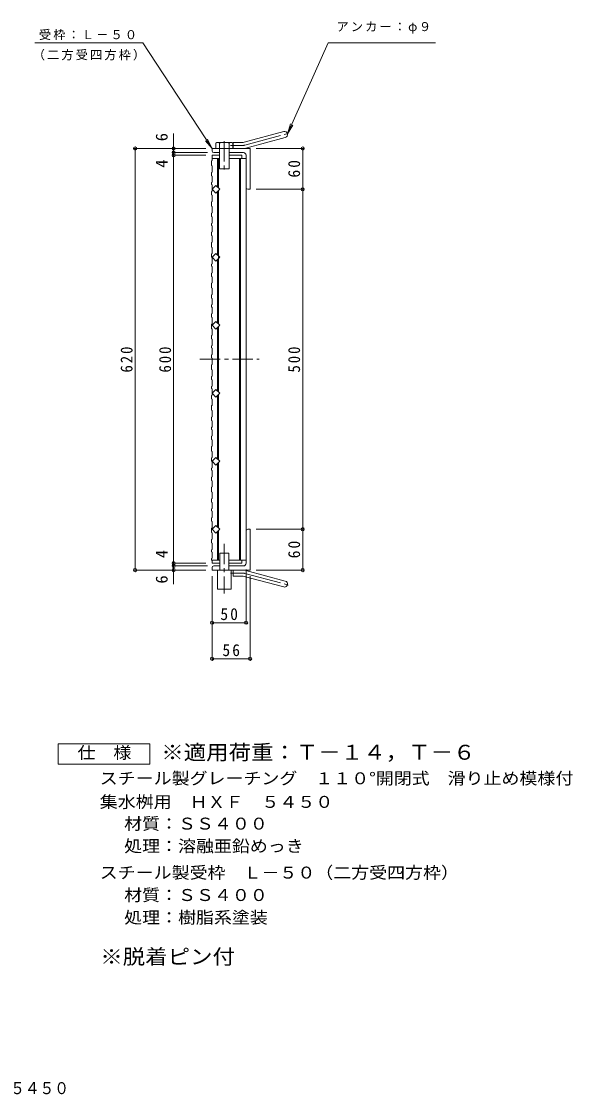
# Model space of a CAD drawing. Units: millimetres, scale not verified. Extents: x -911 to 982, y -823 to 807.
# Drawn here: x 172 to 982, y -823 to 757 of the extents above; entities that cross this region are included whole.
import ezdxf
from ezdxf.enums import TextEntityAlignment as Align

# ---------------------------------------------------------------- set-up
doc = ezdxf.new("R2010")
doc.units = ezdxf.units.MM
doc.header["$LTSCALE"] = 6
doc.header["$PDMODE"] = 32
doc.header["$PDSIZE"] = 4.8
doc.linetypes.add('CHAIN1', pattern=[8, 5, -1, 1, -1])
doc.linetypes.add('CHAIN2', pattern=[12, 9, -1, 1, -1])
for name, color, linetype, lineweight in [('A-1_ピット', 2, 'Continuous', 9), ('A-2_蓋', 3, 'Continuous', 9), ('A-4_寸法', 7, 'Continuous', 9), ('A-5_仕様文', 7, 'Continuous', 9), ('A-9_ｸｯｼｮﾝ材', 4, 'Continuous', 9), ('F-4_F-4ﾚｲﾔ', 2, 'Continuous', 9)]:
    doc.layers.add(name, color=color, linetype=linetype, lineweight=lineweight)
doc.layers.add('F-5_F-5ﾚｲﾔ', color=2, linetype='Continuous')
doc.styles.add('ＭＳ ゴシック', font='')
doc.styles.get('ＭＳ ゴシック').set_extended_font_data('MS Gothic')

msp = doc.modelspace()

# ---------------------------------------------------------------- linework, layer by layer
at = {"layer": 'A-1_ピット'}
for p, q in [((499.35, 579.543), (557.541, 595.136)), ((501.679, 570.85), (559.87, 586.442)), ((452.206, 566.737), (452.206, 570.237)), ((508.206, 570.237), (452.206, 570.237)), ((483.206, 570.237), (483.206, 579.237)), ((497.021, 579.237), (483.206, 579.237)), ((508.206, 570.237), (508.206, 510.237)), ((463.206, 564.237), (454.705, 564.237)), ((498.206, 564.237), (477.206, 564.237)), ((502.205, 560.237), (502.205, 512.737)), ((504.705, 510.237), (508.206, 510.237)), ((502.205, -39.763), (502.205, 7.737)), ((504.705, 10.237), (508.206, 10.237)), ((508.206, -49.763), (508.206, 10.237)), ((452.206, -46.263), (452.206, -49.763)), ((463.706, -43.763), (454.705, -43.763)), ((498.206, -43.763), (476.706, -43.763)), ((508.206, -49.763), (452.206, -49.763)), ((483.206, -49.763), (483.206, -58.763)), ((497.021, -58.763), (483.206, -58.763)), ((499.35, -59.07), (557.541, -74.662)), ((501.679, -50.377), (559.87, -65.969))]:
    msp.add_line(p, q, dxfattribs=at)
at = {"layer": 'A-1_ピット', "linetype": 'CHAIN2'}
for p, q in [((500.515, 575.197), (565.681, 592.658)), ((497.021, 574.737), (479.401, 574.737)), ((497.021, -54.263), (479.401, -54.263)), ((500.515, -54.723), (565.681, -72.184))]:
    msp.add_line(p, q, dxfattribs=at)
at = {"layer": 'A-1_ピット'}
for centre, radius, start, end in [((558.705, 590.789), 4.5, 285.00014, 104.99991), ((497.021, 588.237), 9, 270, 285.00002), ((497.021, 588.237), 18, 270, 285), ((454.705, 566.737), 2.5, 180, 270), ((498.206, 560.237), 4, 0, 90), ((504.705, 512.737), 2.5, 180, 270), ((504.705, 7.737), 2.5, 90, 180), ((454.705, -46.263), 2.5, 90, 180), ((498.206, -39.763), 4, 270, 0), ((497.021, -67.763), 18, 75, 90), ((497.021, -67.763), 9, 74.99998, 90), ((558.705, -70.315), 4.5, 255.00009, 74.99986)]:
    msp.add_arc(centre, radius, start, end, dxfattribs=at)
at = {"layer": 'A-1_ピット', "linetype": 'CHAIN2'}
for centre, start, end in [((497.021, 588.237), 270, 284.99995), ((497.021, -67.763), 75.00005, 90)]:
    msp.add_arc(centre, 13.5, start, end, dxfattribs=at)
at = {"layer": 'A-2_蓋'}
for p, q in [((452.206, 560.237), (463.206, 560.237)), ((452.206, 552.503), (452.206, 560.237)), ((452.206, 555.737), (463.206, 555.737)), ((460.205, 513.55), (460.205, 555.737)), ((461.705, 555.737), (461.705, 512.051)), ((477.206, 560.237), (496.206, 560.237)), ((492.706, 555.737), (492.706, -35.263)), ((494.205, 555.737), (494.205, -35.263)), ((496.206, 560.237), (496.206, 555.737)), ((452.206, 552.503), (451.406, 551.985)), ((451.406, 545.269), (451.406, 551.985)), ((451.406, 545.269), (452.206, 544.752)), ((452.206, 544.752), (452.206, 535.627)), ((451.406, 535.11), (452.206, 535.627)), ((451.406, 530.269), (451.406, 535.11)), ((451.406, 530.269), (452.206, 529.752)), ((452.206, 529.752), (452.206, 520.627)), ((451.406, 520.11), (452.206, 520.627)), ((451.406, 520.11), (451.406, 517.145)), ((452.206, 516.627), (451.406, 517.145)), ((451.406, 506.985), (452.206, 507.503)), ((451.406, 506.985), (451.406, 502.145)), ((452.206, 516.627), (452.206, 507.503)), ((460.205, 413.551), (460.205, 506.923)), ((461.705, 508.423), (461.705, 312.05)), ((451.406, 502.145), (452.206, 501.627)), ((451.406, 491.985), (452.206, 492.503)), ((451.406, 491.985), (451.406, 485.269)), ((452.206, 501.627), (452.206, 492.503)), ((452.206, 484.752), (451.406, 485.269)), ((451.406, 475.11), (452.206, 475.627)), ((451.406, 470.269), (451.406, 475.11)), ((452.206, 484.752), (452.206, 475.627)), ((451.406, 470.269), (452.206, 469.752)), ((451.406, 460.11), (452.206, 460.627)), ((451.406, 460.11), (451.406, 457.145)), ((452.206, 469.752), (452.206, 460.627)), ((452.206, 456.627), (451.406, 457.145)), ((451.406, 446.985), (452.206, 447.503)), ((451.406, 446.985), (451.406, 442.145)), ((452.206, 456.627), (452.206, 447.503)), ((451.406, 442.145), (452.206, 441.627)), ((451.406, 431.985), (452.206, 432.503)), ((451.406, 431.985), (451.406, 425.269)), ((452.206, 441.627), (452.206, 432.503)), ((452.206, 424.752), (451.406, 425.269)), ((451.406, 415.11), (452.206, 415.627)), ((451.406, 410.269), (451.406, 415.11)), ((452.206, 424.752), (452.206, 415.627)), ((451.406, 410.269), (452.206, 409.752)), ((451.406, 400.11), (452.206, 400.627)), ((451.406, 400.11), (451.406, 397.145)), ((452.206, 396.627), (451.406, 397.145)), ((452.206, 409.752), (452.206, 400.627)), ((452.206, 396.627), (452.206, 387.503)), ((460.205, 313.551), (460.205, 406.923)), ((451.406, 386.985), (452.206, 387.503)), ((451.406, 386.985), (451.406, 382.145)), ((451.406, 382.145), (452.206, 381.627)), ((452.206, 381.627), (452.206, 372.503)), ((451.406, 371.985), (452.206, 372.503)), ((451.406, 371.985), (451.406, 365.269)), ((452.206, 364.752), (451.406, 365.269)), ((452.206, 364.752), (452.206, 355.627)), ((451.406, 355.11), (452.206, 355.627)), ((451.406, 350.269), (451.406, 355.11)), ((451.406, 350.269), (452.206, 349.752)), ((452.206, 349.752), (452.206, 340.627)), ((451.406, 340.11), (452.206, 340.627)), ((451.406, 340.11), (451.406, 337.145)), ((452.206, 336.627), (451.406, 337.145)), ((452.206, 336.627), (452.206, 327.503)), ((451.406, 326.985), (452.206, 327.503)), ((451.406, 326.985), (451.406, 322.145)), ((451.406, 322.145), (452.206, 321.627)), ((452.206, 321.627), (452.206, 312.503)), ((451.406, 311.985), (452.206, 312.503)), ((451.406, 311.985), (451.406, 305.269)), ((452.206, 304.752), (451.406, 305.269)), ((452.206, 304.752), (452.206, 295.627)), ((460.205, 213.551), (460.205, 306.923)), ((461.705, 308.423), (461.705, 212.051)), ((451.406, 295.11), (452.206, 295.627)), ((451.406, 290.269), (451.406, 295.11)), ((451.406, 290.269), (452.206, 289.752)), ((452.206, 289.752), (452.206, 280.627)), ((451.406, 280.11), (452.206, 280.627)), ((451.406, 280.11), (451.406, 277.145)), ((452.206, 276.627), (451.406, 277.145)), ((452.206, 276.627), (452.206, 267.503)), ((451.406, 266.985), (452.206, 267.503)), ((451.406, 266.985), (451.406, 262.145)), ((451.406, 262.145), (452.206, 261.627)), ((452.206, 261.627), (452.206, 252.503)), ((451.406, 251.985), (452.206, 252.503)), ((451.406, 251.985), (451.406, 245.269)), ((452.206, 244.752), (451.406, 245.269)), ((452.206, 244.752), (452.206, 235.627)), ((451.406, 235.11), (452.206, 235.627)), ((451.406, 230.269), (451.406, 235.11)), ((451.406, 230.269), (452.206, 229.752)), ((452.206, 229.752), (452.206, 220.627)), ((451.406, 220.11), (452.206, 220.627)), ((451.406, 220.11), (451.406, 217.145)), ((452.206, 216.627), (451.406, 217.145)), ((451.406, 206.985), (452.206, 207.503)), ((451.406, 206.985), (451.406, 202.145)), ((452.206, 216.627), (452.206, 207.503)), ((460.205, 113.551), (460.205, 206.923)), ((461.705, 208.423), (461.705, 112.051)), ((451.406, 202.145), (452.206, 201.627)), ((451.406, 191.985), (452.206, 192.503)), ((451.406, 191.985), (451.406, 185.269)), ((452.206, 201.627), (452.206, 192.503)), ((452.206, 184.752), (451.406, 185.269)), ((451.406, 175.11), (452.206, 175.627)), ((451.406, 170.269), (451.406, 175.11)), ((452.206, 184.752), (452.206, 175.627)), ((451.406, 170.269), (452.206, 169.752)), ((451.406, 160.11), (452.206, 160.627)), ((451.406, 160.11), (451.406, 157.145)), ((452.206, 169.752), (452.206, 160.627)), ((452.206, 156.627), (451.406, 157.145)), ((451.406, 146.985), (452.206, 147.503)), ((451.406, 146.985), (451.406, 142.145)), ((452.206, 156.627), (452.206, 147.503)), ((451.406, 142.145), (452.206, 141.627)), ((451.406, 131.985), (452.206, 132.503)), ((451.406, 131.985), (451.406, 125.269)), ((452.206, 141.627), (452.206, 132.503)), ((452.206, 124.752), (451.406, 125.269)), ((451.406, 115.11), (452.206, 115.627)), ((451.406, 110.269), (451.406, 115.11)), ((452.206, 124.752), (452.206, 115.627)), ((451.406, 110.269), (452.206, 109.752)), ((451.406, 100.11), (452.206, 100.627)), ((451.406, 100.11), (451.406, 97.145)), ((452.206, 96.627), (451.406, 97.145)), ((452.206, 109.752), (452.206, 100.627)), ((452.206, 96.627), (452.206, 87.503)), ((460.205, 13.551), (460.205, 106.923)), ((461.705, 108.423), (461.705, 12.051)), ((451.406, 86.985), (452.206, 87.503)), ((451.406, 86.985), (451.406, 82.145)), ((451.406, 82.145), (452.206, 81.627)), ((452.206, 81.627), (452.206, 72.503)), ((451.406, 71.985), (452.206, 72.503)), ((451.406, 71.985), (451.406, 65.269)), ((452.206, 64.752), (451.406, 65.269)), ((452.206, 64.752), (452.206, 55.627)), ((451.406, 55.11), (452.206, 55.627)), ((451.406, 50.269), (451.406, 55.11)), ((451.406, 50.269), (452.206, 49.752)), ((452.206, 49.752), (452.206, 40.627)), ((451.406, 40.11), (452.206, 40.627)), ((451.406, 40.11), (451.406, 37.145)), ((452.206, 36.627), (451.406, 37.145)), ((452.206, 36.627), (452.206, 27.503)), ((451.406, 26.985), (452.206, 27.503)), ((451.406, 26.985), (451.406, 22.145)), ((451.406, 22.145), (452.206, 21.627)), ((452.206, 21.627), (452.206, 12.503)), ((451.406, 11.985), (452.206, 12.503)), ((451.406, 11.985), (451.406, 5.269)), ((452.206, 4.752), (451.406, 5.269)), ((452.206, 4.752), (452.206, -4.373)), ((460.205, -35.263), (460.205, 6.923)), ((461.705, 8.423), (461.705, -35.263)), ((451.406, -4.89), (452.206, -4.373)), ((451.406, -9.731), (451.406, -4.89)), ((451.406, -9.731), (452.206, -10.248)), ((452.206, -10.248), (452.206, -19.373)), ((451.406, -19.89), (452.206, -19.373)), ((451.406, -19.89), (451.406, -22.855)), ((452.206, -23.373), (451.406, -22.855)), ((452.206, -23.373), (452.206, -32.497)), ((451.406, -33.015), (452.206, -32.497)), ((451.406, -33.015), (451.406, -35.263)), ((451.406, -35.263), (463.706, -35.263)), ((452.206, -35.263), (452.206, -39.763)), ((452.206, -39.763), (463.706, -39.763)), ((476.706, -35.263), (502.205, -35.263)), ((476.706, -39.763), (496.206, -39.763)), ((496.206, -35.263), (496.206, -39.763))]:
    msp.add_line(p, q, dxfattribs=at)
at = {"layer": 'A-2_蓋', "linetype": 'CHAIN1'}
msp.add_line((434.269, 260.237), (521.354, 260.237), dxfattribs=at)
at = {"layer": 'A-2_蓋'}
msp.add_lwpolyline([(477.206, 555.737), (502.205, 555.737), (502.205, -35.263)], dxfattribs=at)
for points in [[(463.519, 510.237), (457.862, 504.58), (452.206, 510.237), (457.862, 515.894)], [(463.519, 410.237), (457.862, 404.58), (452.206, 410.237), (457.862, 415.894)], [(463.519, 310.237), (457.862, 304.58), (452.206, 310.237), (457.862, 315.894)], [(463.519, 210.237), (457.862, 204.58), (452.206, 210.237), (457.862, 215.894)], [(463.519, 110.237), (457.862, 104.58), (452.206, 110.237), (457.862, 115.894)], [(463.519, 10.237), (457.862, 4.58), (452.206, 10.237), (457.862, 15.894)]]:
    msp.add_lwpolyline(points, close=True, dxfattribs=at)
at = {"layer": 'A-4_寸法'}
for p, q in [((395.729, 564.237), (395.729, 592.516)), ((443.206, 570.237), (337.301, 570.237)), ((339.101, -49.763), (339.101, 570.237)), ((517.205, 570.237), (587.259, 570.237)), ((585.459, 510.237), (585.459, 570.237)), ((445.705, 564.237), (393.929, 564.237)), ((443.206, 560.237), (393.929, 560.237)), ((395.729, 560.237), (395.729, 564.237)), ((395.729, -39.763), (395.729, 560.237)), ((517.205, 510.237), (587.259, 510.237)), ((585.459, 10.237), (585.459, 510.237)), ((517.205, 10.237), (587.259, 10.237)), ((585.459, -49.763), (585.459, 10.237)), ((443.206, -39.763), (393.929, -39.763)), ((445.705, -43.763), (393.929, -43.763)), ((395.729, -43.763), (395.729, -39.763)), ((395.729, -70.782), (395.729, -43.763)), ((443.206, -49.763), (337.301, -49.763)), ((452.206, -58.763), (452.206, -182.009)), ((502.205, -48.763), (502.205, -128.984)), ((508.206, -58.763), (508.206, -182.009)), ((517.205, -49.763), (587.259, -49.763)), ((452.206, -127.184), (502.205, -127.184)), ((452.206, -180.209), (508.206, -180.209))]:
    msp.add_line(p, q, dxfattribs=at)
for p in [(339.101, 570.237), (395.729, 570.237), (585.459, 570.237), (395.729, 564.237), (395.729, 560.237), (585.459, 510.237), (585.459, 10.237), (339.101, -49.763), (395.729, -39.763), (395.729, -43.763), (395.729, -49.763), (585.459, -49.763), (452.206, -127.184), (502.205, -127.184), (452.206, -180.209), (508.206, -180.209)]:
    msp.add_point(p, dxfattribs=at)
at = {"layer": 'A-5_仕様文'}
for p, q in [((191.405, 725.912), (350.499, 725.912)), ((350.499, 725.912), (452.206, 570.237)), ((623.069, 725.912), (563.052, 591.954)), ((623.069, 725.912), (780.604, 725.912)), ((563.052, 591.954), (567.346, 606.326)), ((563.052, 591.954), (570.919, 604.725)), ((452.206, 570.237), (442.432, 581.616)), ((452.206, 570.237), (445.711, 583.758))]:
    msp.add_line(p, q, dxfattribs=at)
at = {"layer": 'A-9_ｸｯｼｮﾝ材'}
for p, q in [((460.486, 579.197), (479.925, 579.197)), ((463.206, 570.237), (463.206, 578.156)), ((463.206, 570.237), (463.206, 540.237)), ((477.206, 570.237), (477.206, 578.156)), ((477.206, 570.237), (477.206, 540.237)), ((482.644, 578.156), (482.644, 570.237)), ((463.206, 540.237), (477.206, 540.237)), ((463.706, -24.763), (476.706, -24.763)), ((463.706, -24.763), (463.706, -49.763)), ((476.706, -24.763), (476.706, -49.763)), ((460.205, -49.763), (460.205, -77.763)), ((480.206, -49.763), (480.206, -77.763)), ((460.205, -77.763), (480.206, -77.763))]:
    msp.add_line(p, q, dxfattribs=at)
at = {"layer": 'A-9_ｸｯｼｮﾝ材', "linetype": 'CHAIN1'}
for p, q in [((470.206, 581.132), (470.206, 534.775)), ((470.206, -11.06), (470.206, -84.255))]:
    msp.add_line(p, q, dxfattribs=at)
at = {"layer": 'A-9_ｸｯｼｮﾝ材'}
msp.add_lwpolyline([(457.767, 578.156), (457.767, 570.237), (482.644, 570.237)], dxfattribs=at)
for centre, radius, start, end in [((460.486, 575.123), 4.074, 48.12389, 131.8763), ((470.206, 555.131), 24.066, 73.09029, 106.90971), ((479.925, 575.123), 4.074, 48.1237, 131.87611)]:
    msp.add_arc(centre, radius, start, end, dxfattribs=at)
at = {"layer": 'F-4_F-4ﾚｲﾔ'}
msp.add_lwpolyline([(225.865, -335.42), (225.865, -305.42), (360.865, -305.42), (360.865, -335.42)], close=True, dxfattribs=at)

# ---------------------------------------------------------------- texts
at = {"layer": 'A-4_寸法', "color": 2, "style": 'ＭＳ ゴシック'}
for s, p in [('6', (392.129, 580.945)), ('4', (392.129, 542.026)), ('4', (392.129, -32.145)), ('6', (392.129, -69.646))]:
    msp.add_text(s, height=17.6, rotation=90, dxfattribs=at).set_placement(p, align=Align.BOTTOM_LEFT)
at = {"layer": 'A-4_寸法', "color": 2, "char_height": 17.6, "attachment_point": 7, "rotation": 90, "style": 'ＭＳ ゴシック'}
for s, insert in [('\\T1.27;\\W0.95;60', (581.859, 527.487)), ('\\T1.27;\\W0.9;620', (335.501, 240.737)), ('\\T1.27;\\W0.9;600', (392.129, 240.737)), ('\\T1.27;\\W0.9;500', (581.859, 240.737)), ('\\T1.27;\\W0.95;60', (581.859, -32.513))]:
    msp.add_mtext(s, dxfattribs=dict(at, insert=insert))
at = {"layer": 'A-4_寸法', "color": 2, "char_height": 17.6, "attachment_point": 7, "style": 'ＭＳ ゴシック'}
for s, insert in [('\\T1.27;\\W0.95;50', (464.456, -123.584)), ('\\T1.27;\\W0.95;56', (467.456, -176.609))]:
    msp.add_mtext(s, dxfattribs=dict(at, insert=insert))
at = {"layer": 'A-5_仕様文', "char_height": 13.2, "attachment_point": 7, "style": 'ＭＳ ゴシック'}
for s, insert in [('\\T1.17;受枠：Ｌ－５０', (197.578, 729.657)), ('\\T1.17;アンカー：φ９', (635.127, 739.317)), ('\\T1.17;（二方受四方枠）', (188.491, 699.751))]:
    msp.add_mtext(s, dxfattribs=dict(at, insert=insert))
at = {"layer": 'F-4_F-4ﾚｲﾔ', "style": 'ＭＳ ゴシック', "width": 1.1}
for s, p in [('仕\u3000様', (254.365, -332.421)), ('スチール製グレーチング\u3000１１０°開閉式\u3000滑り止め模様付', (287.118, -370.172)), ('集水桝用\u3000ＨＸＦ\u3000５４５０', (287.118, -404.86)), ('材質：ＳＳ４００', (322.946, -436.842)), ('処理：溶融亜鉛めっき', (322.946, -469.842)), ('スチール製受枠\u3000Ｌ－５０（二方受四方枠）', (287.119, -508.843)), ('材質：ＳＳ４００', (322.946, -541.843)), ('処理：樹脂系塗装', (322.946, -574.843))]:
    msp.add_text(s, height=17.6, dxfattribs=at).set_placement(p, align=Align.BOTTOM_LEFT)
at = {"layer": 'F-4_F-4ﾚｲﾔ', "color": 3, "style": 'ＭＳ ゴシック', "width": 1.1}
msp.add_text('※脱着ピン付', height=21.99, dxfattribs=at).set_placement((287.876, -636.057), align=Align.BOTTOM_LEFT)
at = {"layer": 'F-5_F-5ﾚｲﾔ', "color": 3, "style": 'ＭＳ ゴシック', "width": 1.1}
msp.add_text('※適用荷重：Ｔ－１４，Ｔ－６', height=21.99, dxfattribs=at).set_placement((377.542, -335.42), align=Align.BOTTOM_LEFT)
at = {"layer": 'F-5_F-5ﾚｲﾔ', "style": 'ＭＳ ゴシック', "width": 0.9}
msp.add_text('集水桝用\u3000ＨＸＦ\u3000５４５０', height=17.6, dxfattribs=at).set_placement((-39.071, -825.907), align=Align.BOTTOM_LEFT)

doc.saveas('drawing.dxf')
